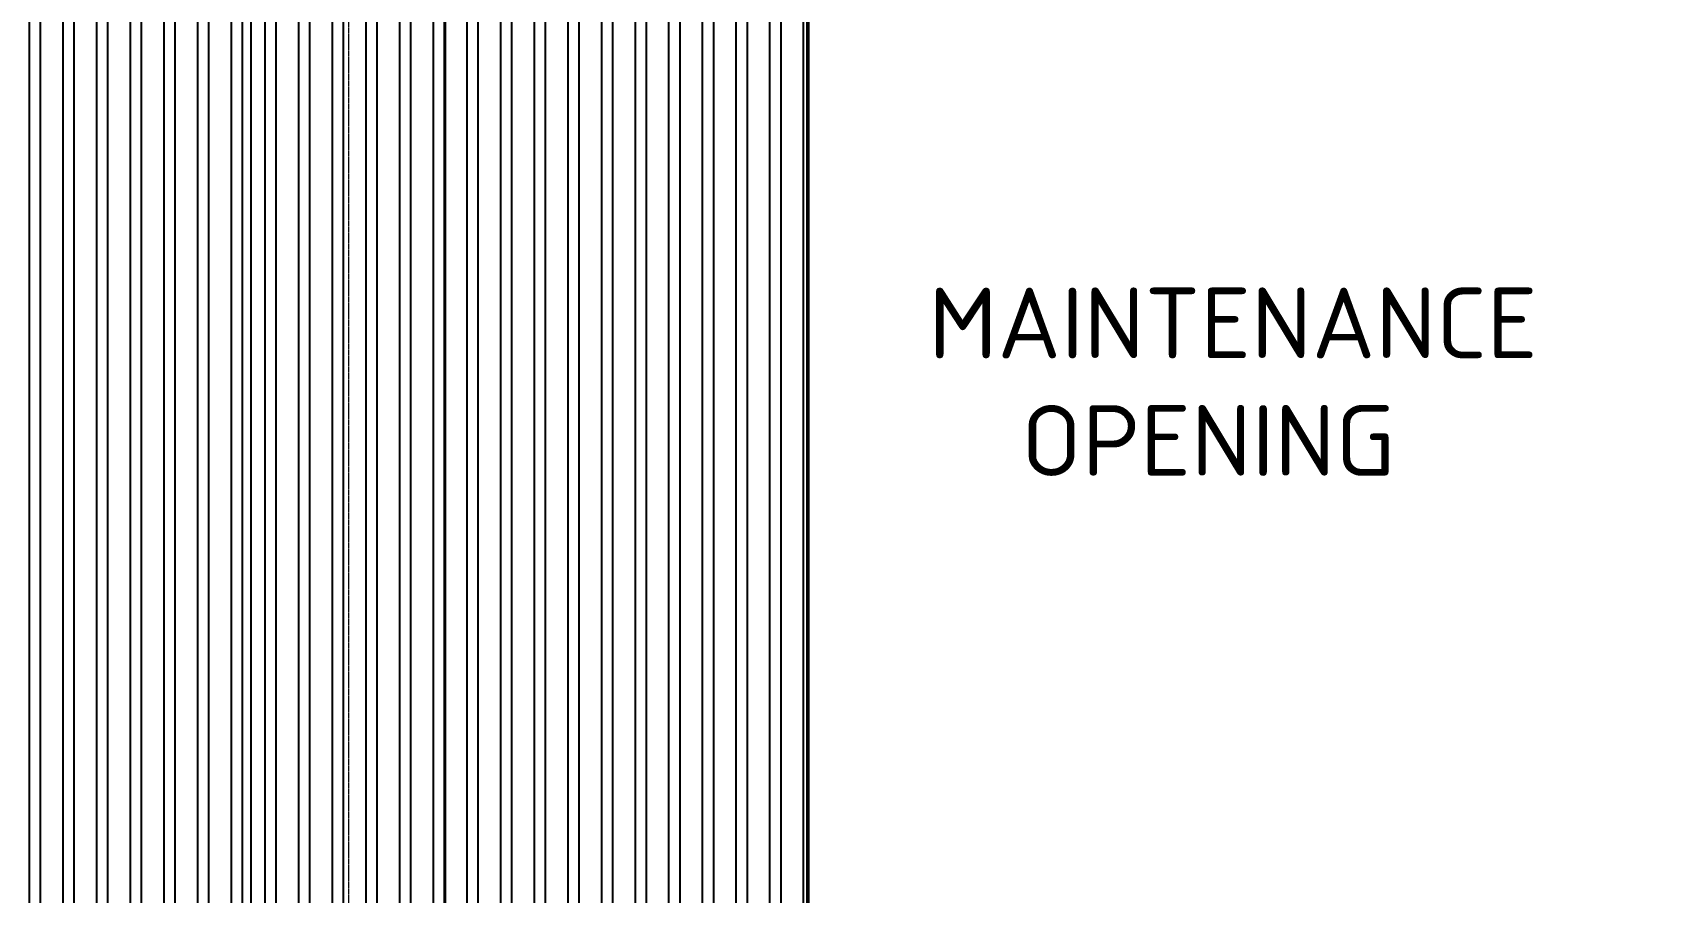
# Model space of a CAD drawing. Header units: inches. Extents: x 8618018 to 8935006, y 2431589 to 2567223.
# Drawn here: x 8816404 to 8820996, y 2503739 to 2506172 of the extents above; entities that cross this region are included whole.
import ezdxf

# ---------------------------------------------------------------- set-up
doc = ezdxf.new("R2010")
doc.units = ezdxf.units.IN
doc.header["$MEASUREMENT"] = 0
doc.linetypes.add('CENTER', pattern=[2, 1.25, -0.25, 0.25, -0.25])
doc.layers.add('Civil', color=252, linetype='Continuous')
doc.layers.add('SKID', color=252, linetype='Continuous')
doc.layers.add('CL', color=252, linetype='CENTER', lineweight=5)
doc.layers.add('DIM', color=252, linetype='Continuous', lineweight=13)
doc.styles.add('ISOCPEUR', font='isocpeur.ttf')

msp = doc.modelspace()

# ---------------------------------------------------------------- hatches: boundary and pattern name
at = {"layer": 'SKID'}
h = msp.add_hatch(dxfattribs=at)
h.set_pattern_fill('ANSI32', color=256, scale=10, angle=45)
h.set_pattern_definition([(90, (61395.93, 131435.61), (-95.25, 0), []), (90, (61427.68, 131467.36), (-95.25, 0), [])])
h.paths.add_polyline_path([(8813735, 2508347.9), (8811072.5, 2508347.9), (8811072.5, 2501847.9), (8809072.5, 2501847.9), (8809072.5, 2508347.9), (8807247.5, 2508347.9), (8807247.5, 2500847.9), (8822347.5, 2500847.9), (8822347.5, 2508347.9), (8821097.5, 2508347.9), (8821097.5, 2501847.9), (8818597.5, 2501847.9), (8818597.5, 2508347.9), (8816235, 2508347.9), (8816235, 2501847.9), (8813735, 2501847.9)])

# ---------------------------------------------------------------- linework, layer by layer
at = {"layer": 'Civil'}
for p, q in [((8817022.5, 2500847.9), (8817022.5, 2508347.9)), ((8817572.5, 2500847.9), (8817572.5, 2508347.9))]:
    msp.add_line(p, q, dxfattribs=at)
at = {"layer": 'CL', "ltscale": 3}
msp.add_line((8817297.5, 2508394.1), (8817297.5, 2494073.6), dxfattribs=at)
at = {"layer": 'SKID', "const_width": 10}
msp.add_lwpolyline([(8818597.5, 2508347.9), (8818597.5, 2501847.9), (8821097.5, 2501847.9), (8821097.5, 2508347.9)], dxfattribs=at)

# ---------------------------------------------------------------- texts
at = {"layer": 'DIM', "color": 4, "char_height": 200, "attachment_point": 7, "style": 'ISOCPEUR'}
for s, insert in [('\\A1;MAINTENANCE', (8818938.9, 2505249.8)), ('\\A1;OPENING', (8819201.2, 2504917.7))]:
    msp.add_mtext(s, dxfattribs=dict(at, insert=insert))

doc.saveas('drawing.dxf')
